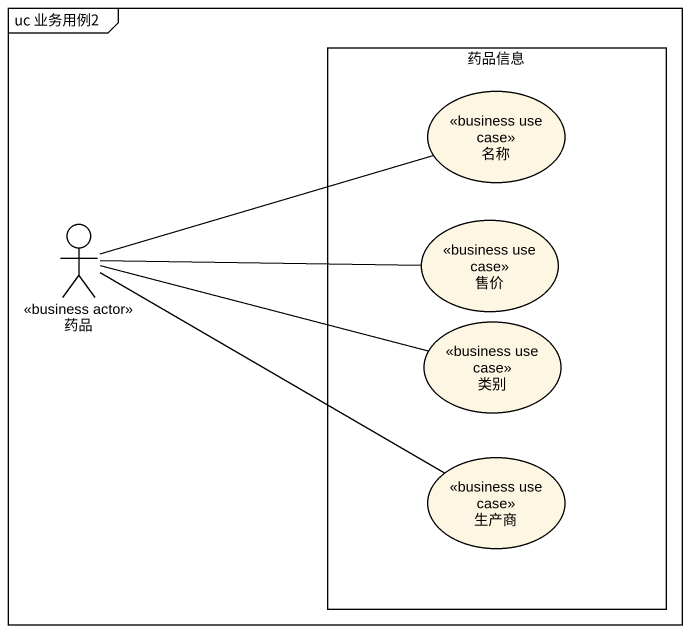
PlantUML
@startuml
mainframe uc 业务用例2
rectangle 药品信息 {
  usecase 名称 <<business use case>>
  usecase 售价 <<business use case>>
  usecase 类别 <<business use case>>
  usecase 生产商 <<business use case>>
}
actor 药品 <<business actor>>
药品 -right- 名称
药品 -right- 售价
药品 -right- 类别
药品 -right- 生产商
@enduml
